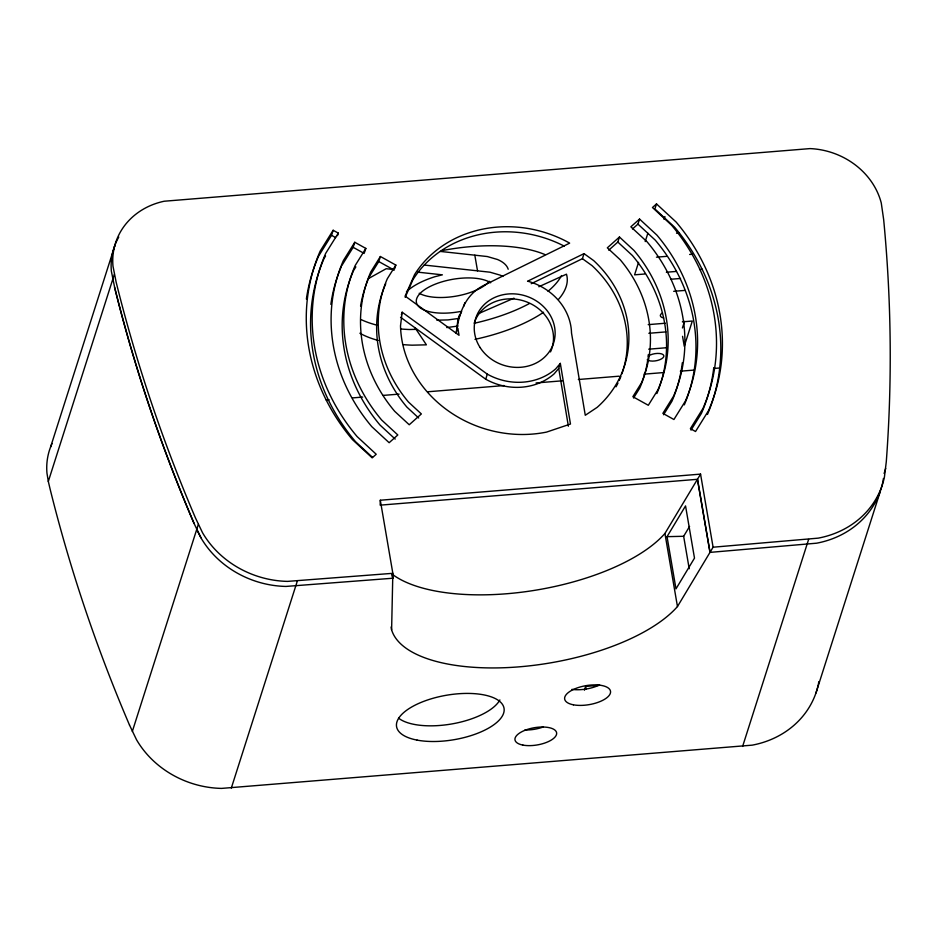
<?xml version="1.0" encoding="UTF-8"?>
<svg xmlns="http://www.w3.org/2000/svg" width="937" height="937" viewBox="0 0 937 937"><rect width="100%" height="100%" fill="white"/><g stroke="black" fill="none" stroke-linecap="round" stroke-linejoin="round"><path stroke-width="1.41" d="M391.116 626.982L391.607 629.851A151.255 62.545 -9.7 0 0 519.004 666.851A151.255 62.545 -9.7 0 0 677.463 606.555L713.092 547.208L700.56 474.122L380.305 500.229L380.188 505.148L697.515 479.299L710.047 552.385M391.607 629.851L392.837 573.315L380.305 500.229M713.092 547.208L818.188 538.143A93.15 82.924 17.7 0 0 884.411 477.167L886.285 461.765A1737.83 1547.034 17.7 0 0 883.661 219.574L881.272 203.024A72.43 64.477 17.7 0 0 810.025 148.596L164.198 201.232A72.945 64.934 17.7 0 0 112.967 266.073L116.141 282.131A1737.83 1547.034 17.7 0 0 195.517 518.056L202.533 532.731A93.15 82.924 17.7 0 0 287.565 581.385L392.837 573.315M402.172 312.208L400.509 325.83A115.31 102.648 17.7 0 0 546.587 432.086L570.469 424.028L560.326 363.404L555.723 368.815A57.391 51.09 17.7 0 1 487.322 374.156L402.172 312.208L401.364 314.738M459.481 314.949L457.865 319.997L456.249 333.279C458.849 313.145 465.197 293.995 485.214 284.696L569.661 243.128A115.31 102.648 17.7 0 0 414.587 274.576L405.124 296.069L459.036 335.282L457.853 328.231M818.786 681.679L818.411 684.174A93.15 82.924 17.7 0 1 752.177 745.161L221.565 788.404A93.15 82.924 17.7 0 1 136.533 739.75L129.505 725.074M883.427 478.467L882.806 482.215A93.15 82.924 17.7 0 1 816.631 543.191L709.977 552.385L697.444 479.299M50.598 446.984L115.052 245.025M114.314 274.436L48.314 481.442L50.129 489.149A1737.83 1547.034 17.7 0 0 129.505 725.074M132.316 731.469L198.316 524.451M306.376 299.055A210.099 187.037 17.7 0 1 318.557 256.176L331.534 235.316L333.15 230.268L338.304 233.126L337.496 235.655M341.724 265.686L353.155 247.321L354.772 242.273L365.828 248.41L364.61 252.205M360.569 306.106A155.331 138.278 17.7 0 1 369.166 276.965L378.771 261.552L380.387 256.504L395.836 265.077L394.618 268.86M231.31 788.111L297.31 581.092M463.651 306.516L464.869 302.721M400.556 317.268L485.706 379.204L487.322 374.156M531.209 283.712L582.416 258.682L584.02 253.634L593.695 260.615A115.31 102.648 17.7 0 1 597.138 407.372L585.274 415.278L571.511 332.998A57.391 51.09 17.7 0 0 528.222 281.334L527.566 281.229L584.02 253.634M485.706 379.204A57.391 51.09 17.7 0 0 554.118 373.863L558.721 368.452L560.326 363.404M608.745 250.179L617.834 242.062L619.451 237.014L633.998 250.472A155.331 138.278 17.7 0 1 657.903 389.862L648.31 405.276L632.862 396.702L641.353 383.057A137.423 122.337 17.7 0 0 620.2 259.736L607.328 247.836L619.451 237.014M632.51 228.956L637.933 224.119L639.549 219.071L656.884 235.093A185.034 164.725 17.7 0 1 685.357 401.141L673.926 419.507L662.869 413.369L673.504 396.269A172.221 153.305 17.7 0 0 646.998 241.723L630.87 226.813L639.549 219.071M656.509 203.915L652.468 207.522L671.583 225.196A204.137 181.719 17.7 0 1 703.008 408.391L690.393 428.654L695.535 431.512L708.524 410.652A210.099 187.037 17.7 0 0 676.186 222.104L656.509 203.915L654.893 208.963L674.581 227.164A210.099 187.037 17.7 0 1 707.482 414.388M638.566 262.36L634.583 274.834L644.691 274.014M645.206 241.57L647.854 233.254M664.028 219.363L664.919 216.588M682.429 327.962L684.549 321.321M584.43 690.229L585.637 686.434L599.867 685.275M808.608 539.431L742.608 746.438M884.106 473.478L885.711 468.43M815.928 693.075L880.382 491.105M405.182 297.322L412.971 279.636A115.31 102.648 17.7 0 1 564.297 246.162M457.865 319.997L461.636 311.435M391.689 573.819A151.255 62.545 -9.7 0 0 529.616 591.118A151.255 62.545 -9.7 0 0 664.93 533.469L700.56 474.122M667.039 536.667L685.544 505.91L694.493 558.112L675.987 588.869L667.039 536.667L683.647 536.28L689.573 526.43M333.15 230.268L320.161 251.128A210.099 187.037 17.7 0 0 352.499 439.664L372.176 457.865L376.217 454.258L357.102 436.572A204.137 181.719 17.7 0 1 325.678 253.388L338.304 233.126M325.561 256.059L324.073 258.436A204.137 181.719 17.7 0 0 355.486 441.632L372.481 457.338M354.772 242.273L343.329 260.638A185.034 164.725 17.7 0 0 371.813 426.686L389.148 442.709L397.815 434.967L381.687 420.057A172.221 153.305 17.7 0 1 355.182 265.511L365.828 248.41M355.849 266.893L353.565 270.559A172.221 153.305 17.7 0 0 380.071 425.105L395.191 439.078M380.387 256.504L370.783 271.917A155.331 138.278 17.7 0 0 394.688 411.308L409.235 424.766L421.357 413.943L408.485 402.043A137.423 122.337 17.7 0 1 387.332 278.722L395.836 265.077M633.564 398.026L639.737 388.105A137.423 122.337 17.7 0 0 647.889 358.707M663.537 414.751L671.899 401.317A172.221 153.305 17.7 0 0 682.335 362.678M691.002 430.118L701.391 413.44A204.137 181.719 17.7 0 0 713.771 367.632M369.19 278.172L386.173 268.72L393.376 269.505M513.98 298.177L477.776 313.93M538.834 286.745L566.463 274.178A112.85 46.663 -9.7 0 1 558.37 299.524M458.134 318.533L448.003 319.915L436.829 320.185M446.762 327.575L458.076 326.029M676.526 233.219L679.419 232.985M656.45 257.171L666.558 256.351M689.655 254.466L692.548 254.232M666.359 272.245L676.467 271.414M699.564 269.54L702.457 269.306M670.646 279.273L680.543 278.465M673.691 291.313L685.006 290.4M648.217 324.635L665.282 323.242M682.359 321.848L692.314 321.04L684.256 346.28L682.558 336.324M648.849 333.291L665.926 331.897M648.697 349.185L665.762 347.791M326.252 400.052L329.168 399.818M352.488 397.909L362.689 397.077M383.081 395.414L399.115 394.114M428.256 391.736L504.024 385.564M536.081 382.952L562.317 380.809M578.34 379.508L619.146 376.182M643.918 374.168L662.857 372.621M680.344 371.193L693.462 370.127M713.853 368.464L719.686 367.983M416.567 329.344L409.422 329.519A112.85 46.663 -9.7 0 1 400.661 328.981M440.261 251.421L487.299 256.539L497.442 259.479A56.161 23.226 -9.7 0 1 508.182 269.247M424.227 265.054L489.992 272.198L500.135 275.138A56.161 23.226 -9.7 0 1 502.864 276.438M417.89 272.163L442.393 274.834L435.037 276.673A56.161 23.226 -9.7 0 0 406.471 291.723M331.534 235.316L335.657 237.611M353.155 247.321L364.212 253.458M378.771 261.552L394.219 270.125M582.416 258.682L592.079 265.663A115.31 102.648 17.7 0 1 623.983 367.14M637.933 224.119L655.268 240.141A185.034 164.725 17.7 0 1 684.303 404.878M617.834 242.062L632.393 255.52A155.331 138.278 17.7 0 1 656.86 393.587M418.675 417.996L406.881 407.091A137.423 122.337 17.7 0 1 385.728 283.77M415.15 327.927L426.405 344.839L412.104 345.179A112.85 46.663 -9.7 0 1 403.355 344.64M114.525 287.179A1737.83 1547.034 17.7 0 0 193.9 523.115L200.986 537.779M196.711 529.499L200.928 537.779A93.15 82.924 17.7 0 0 285.961 586.433L392.79 578.234L392.053 573.936M683.647 536.28L689.21 568.736M664.93 533.469L677.463 606.555M585.637 686.434L586.117 689.234M474.825 255.18L477.519 270.84M392.228 575.377L392.72 578.234M558.721 368.452L568.372 426.194M48.314 481.442L46.955 473.091A72.945 64.934 17.7 0 1 52.062 443.506M118.765 237.049A72.945 64.934 17.7 0 0 111.351 271.121L114.595 287.179A1737.83 1547.034 17.7 0 0 193.971 523.104M620.856 376.51A115.31 102.648 17.7 0 1 619.193 380.445M617.987 383.022A115.31 102.648 17.7 0 1 616.031 386.817M623.609 368.487A115.31 102.648 17.7 0 1 621.863 373.851M474.169 323.218A40.841 36.356 17.7 0 1 526.325 301.784A40.841 36.356 17.7 0 1 550.487 351.914M648.357 354.514A137.423 122.337 17.7 0 1 648.064 357.278M330.866 304.373A185.034 164.725 17.7 0 1 341.162 266.998M598.72 685.31A23.273 9.628 -9.7 0 1 571.933 689.363M648.451 355.966A8.726 3.607 -9.7 0 1 661.651 353.905A8.726 3.607 -9.7 0 1 659.8 359.714A8.726 3.607 -9.7 0 1 647.244 359.749M663.619 317.971A8.726 3.607 -9.7 0 1 662.143 313.052M561.509 275.572A112.85 46.663 -9.7 0 1 548.028 291.231M529.3 303.588A112.85 46.663 -9.7 0 1 475.188 323.054M376.979 325.162A112.85 46.663 -9.7 0 1 361.155 319.611M489.43 281.299A39.975 16.526 -9.7 0 1 455.804 296.186A39.975 16.526 -9.7 0 1 419.214 293.281M543.577 312.244A112.85 46.663 -9.7 0 1 475 339.346M378.255 340.459A112.85 46.663 -9.7 0 1 359.902 333.221M442.299 250.566A112.85 46.663 -9.7 0 1 544.889 254.548M460.547 311.471A39.975 16.526 -9.7 0 1 417.445 304.993A39.975 16.526 -9.7 0 1 441.667 281.92A39.975 16.526 -9.7 0 1 490.672 282.775M499.889 699.927A54.51 22.547 -9.7 0 1 452.501 723.821A54.51 22.547 -9.7 0 1 398.588 718.164M543.378 726.901A21.118 8.738 -9.7 0 1 524.943 729.946M480.095 347.522A40.841 36.356 17.7 0 0 550.136 350.461A40.841 36.356 17.7 0 0 513.816 293.855A40.841 36.356 17.7 0 0 480.095 347.522M573.409 704.811A23.273 9.628 -9.7 0 0 610.35 693.286A23.273 9.628 -9.7 0 0 578.996 687.325A23.273 9.628 -9.7 0 0 573.409 704.811M417.106 740.113A54.51 22.547 -9.7 0 0 503.649 713.104A54.51 22.547 -9.7 0 0 430.188 699.131A54.51 22.547 -9.7 0 0 417.106 740.113M522.94 745.102A21.118 8.738 -9.7 0 0 556.461 734.631A21.118 8.738 -9.7 0 0 528.011 729.22A21.118 8.738 -9.7 0 0 522.94 745.102"/></g></svg>
